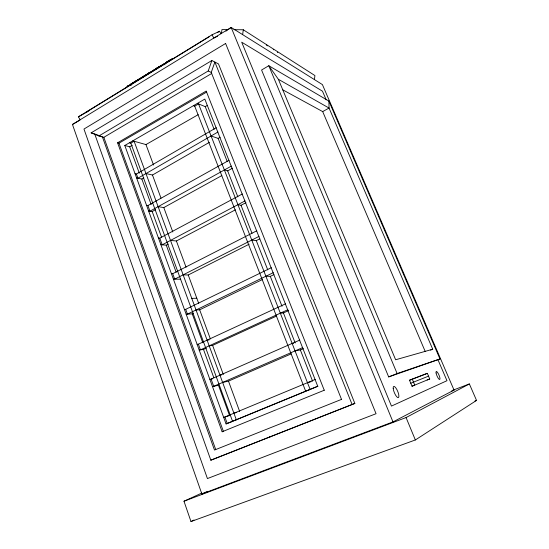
<?xml version="1.0" encoding="UTF-8"?>
<svg xmlns="http://www.w3.org/2000/svg" width="549" height="549" viewBox="0 0 549 549"><rect width="100%" height="100%" fill="white"/><g stroke="black" fill="none" stroke-linecap="round" stroke-linejoin="round"><path stroke-width="0.82" d="M221.425 33.585L221.954 29.584L227.924 29.639M242.651 34.628L243.282 29.77L233.895 29.687M314.405 79.578L314.934 75.57L243.282 29.77M91.113 132.865L98.889 135.967L208.236 70.958L211.859 60.514L218.481 63.917L354.853 403.433L210.83 460.199L94.675 133.839L91.113 132.865L211.859 60.514M341.499 399.356L211.248 72.427L214.858 62.051L352.108 404.51L354.853 403.433M167.994 61.543L160.61 65.763L161.392 65.276M225.927 31.149L227.245 30.222M228.556 29.296L231.184 27.45L322.407 84.594L454.044 390.092L392.981 421.913L201.867 493.963L72.461 124.465L231.184 27.45L392.981 421.913M201.799 493.064L183.984 501.223L190.983 521.55L415.353 439.969L476.539 400.406L469.361 383.943L452.541 390.36M157.192 67.898L155.127 69.195L159.265 66.909M148.175 73.696L149.301 72.969L148.347 73.477M159.889 66.532L161.612 65.406L157.46 67.692M127.725 85.994L126.922 86.488L130.477 84.58M131.115 85.589L130.367 84.368L134.539 81.835L134.176 82.027M141.567 77.635L144.737 75.721L144.38 75.899M132.865 83.146L127.663 86.31L128.034 86.118M137.25 80.449L130.367 84.368M146.123 74.993L139.261 78.898L143.467 76.345L143.104 76.531M163.506 64.302L167.212 62.023M80.195 119.737L78.37 116.834L211.989 34.834L219.538 31.259L220.966 33.757M209.114 36.81L86.008 112.346L89.7 110.287M217.356 32.597L219.538 31.259M146.652 74.465L148.326 73.456M158.702 67.218C165.88 62.778 151.503 71.137 157.124 68.124M98.889 135.967L103.843 137.319L211.736 73.456M117.582 142.795L118.982 143.172L223.374 431.356L222.146 431.768L117.582 142.795L206.191 91.065L324.212 390.167M118.982 143.172L206.685 92.033M157.879 67.705L158.29 67.465M124.788 145.478L204.818 99.088L317.72 386.228L226.058 423.917L124.788 145.478L129.674 146.789L132.309 145.265M129.44 142.781L130.813 143.159L134.114 141.251L236.338 419.8L235.144 420.177M193.461 105.669L194.71 106.163L198.566 103.933L310.13 389.461L309.114 389.769M135.061 173.731L136.427 174.033L216.265 127.711M72.461 124.465L79.845 120.197M217.96 132.014L137.95 178.199L136.427 174.033M197.324 103.432L205.223 106.616L207.447 105.339M136.584 177.91L141.848 179.029L143.852 177.876M145.979 173.566L152.478 175.021L209.416 142.328M132.748 140.867L145.972 144.579L198.196 114.659M211.091 135.98L218.152 138.396L220.19 137.229M78.37 116.834L87.099 111.962M146.556 205.34L147.907 205.552L229.07 160.274M282.392 89.617L322.682 111.598L329.057 108.05L328.899 101.085L268.784 65.722L261.578 70.025L388.671 376.916L439.969 358.971L328.899 101.085M231.362 166.1L149.959 211.187L147.907 205.552M148.607 210.981L152.183 211.523L155.58 209.643M224.369 169.97L227.663 170.869L232.529 168.179M158.126 206.664L163.808 207.584L221.837 175.584M158.441 238.019L159.773 238.149L242.329 193.982M183.984 501.223L406.068 417.556L469.361 383.943M245.046 200.886L162.202 244.827L159.773 238.149M237.93 204.66L241.018 205.278L245.973 202.656M160.878 244.71L166.285 245.177L168.351 244.079M170.513 240.421L176.394 240.984L235.397 209.814M135.479 81.376L135.843 81.19L131.547 83.681M133.064 82.899L133.908 82.467M138.616 79.289L138.979 79.104L135.068 81.478L138.945 79.406L136.248 80.785M171.405 273.663L172.715 273.697L256.795 230.772M146.302 74.719L147.496 74.115M190.983 521.55L194.03 519.999M155.436 69.181L152.396 70.814L153.85 70.08M155.353 69.318L148.704 73.086L152.505 71.068L151.346 71.658M259.011 236.406L174.699 279.139L172.715 273.697M183.146 274.85L188.232 274.98L249.157 244.202M251.765 240.078L256.273 240.606L259.869 238.788M167.603 61.495L171.912 59.004L171.576 59.175M169.003 60.795L169.778 60.404M170.403 59.738L170.739 59.566L166.416 62.188L173.23 58.324L172.894 58.489M217.582 36.213L213.842 38.053L211.989 34.834M184.409 309.416L185.699 309.355L271.323 267.713M273.272 272.675L187.442 314.138L185.699 309.355M196.041 309.986L199.658 309.801L262.621 279.448M186.159 314.213L192.225 313.856L193.653 313.17M265.894 276.243L270.293 276.36L273.951 274.603M197.118 344.347L198.381 344.189L285.528 303.844M201.867 493.963L207.309 491.458M287.841 309.725L200.447 349.857L198.381 344.189M199.184 350.036L203.494 349.432L206.403 348.1M209.196 345.836L212.614 345.383L276.751 315.97M280.326 313.177L283.428 312.957L288.65 310.562M299.781 340.078L211.091 379.098L213.719 386.311L302.725 347.572M222.626 382.433L228.48 381.13L291.135 353.906M295.067 350.907L300.358 349.96L303.384 348.642M315.263 379.448L224.884 416.986L227.265 423.526L226.058 423.917M412.024 386.228L429.73 378.954L427.342 373.341L409.506 380.231L412.024 386.228L414.769 385.151L412.244 379.146M227.265 423.526L317.94 386.249M222.146 431.768L324.411 390.174M430.56 350.104L432.722 349.226L329.057 108.05L278.37 79.296L268.784 65.722L397.112 373.533L439.969 358.971M388.671 376.916L397.112 373.533M341.65 399.329L214.487 450.05L102.416 136.927L95.451 134.148M428.536 376.147L410.762 383.223M427.342 373.341L409.506 380.231M210.83 460.199L352.108 404.51M269.669 436.963L271.261 436.338M427.136 379.97L429.73 378.954M451.649 391.005L454.044 390.092M474.926 401.003L476.539 400.406M231.369 421.735L232.563 421.351L130.813 143.159M223.669 417.357L229.544 415.566L218.461 385.233L212.484 386.592M304.674 391.588L305.704 391.279L194.71 106.163M233.929 413.225L236.804 412.361M432.722 349.226L395.637 359.767L278.37 79.296M307.481 382.68L311.159 381.658M209.848 379.359L212.593 378.783M219.971 375.193L221.645 374.85M292.15 343.434L293.66 343.2M207.824 340.064L209.244 339.893M191.773 298.361L196.803 298.237M173.388 279.112L180.69 279.235M208.236 70.958L211.248 72.427M266.334 44.984L267.651 45.848M273.272 49.54L273.677 49.808M277.355 52.224L277.753 52.484M164.185 63.56L164.933 64.816M326.195 99.836L322.476 91.182L241.697 42.177L391.464 406.088L446.975 380.697L437.841 359.458M322.682 111.598L425.166 351.367M406.068 417.556L415.353 439.969M218.152 138.396L227.176 161.385M205.223 106.616L214.124 129.29M300.358 349.96L312.635 381.246M256.273 240.606L267.754 269.888M270.293 276.36L282.021 306.287M283.428 312.957L295.177 342.96M227.663 170.869L237.854 196.892M241.018 205.278L251.991 233.298M145.972 144.579L153.542 165.023M152.478 175.021L161.001 198.141M228.48 381.13L239.673 411.489M176.394 240.984L186.063 267.226M163.808 207.584L172.798 231.98M188.232 274.98L198.731 303.48M199.658 309.801L210.384 338.932M212.614 345.383L223.326 374.507M192.225 313.856L202.801 342.789M166.285 245.177L176.16 272.222M141.848 179.029L151.181 204.578M129.674 146.789L139.309 173.189M203.494 349.432L213.808 377.685M152.183 211.523L161.687 237.58M103.843 137.319L215.73 449.583M150.234 72.413L144.01 75.975L150.234 72.413M225.598 43.488L83.97 129.049L207.426 478.563L376.058 413.713L225.598 43.488M393.214 388.562A6.08 1.812 67.5 0 0 397.867 397.627A6.08 1.812 67.5 0 0 397.037 389.872A6.08 1.812 67.5 0 0 393.214 388.562M436.084 372.977A4.33 1.077 66.8 0 0 439.385 379.441A4.33 1.077 66.8 0 0 438.507 374.041A4.33 1.077 66.8 0 0 436.084 372.977"/></g></svg>
